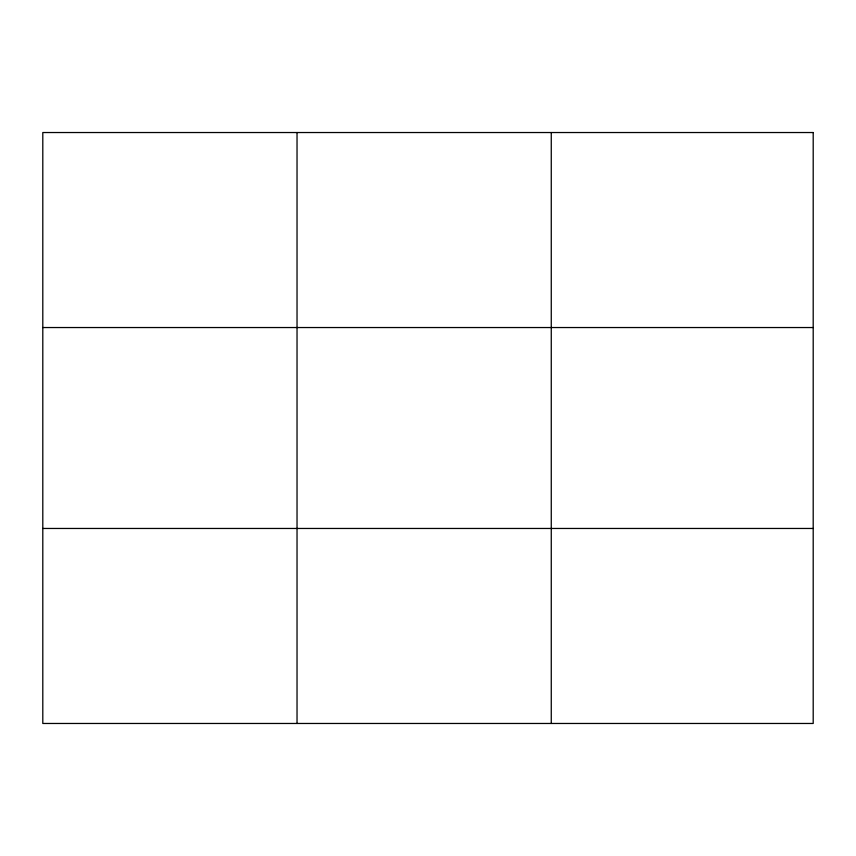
<?xml version="1.0" encoding="UTF-8"?>
<svg xmlns="http://www.w3.org/2000/svg" width="856" height="856" viewBox="0 0 856 856"><rect width="100%" height="100%" fill="white"/><g stroke="black" fill="none" stroke-linecap="round" stroke-linejoin="round"><path stroke-width="1.28" d="M297.032 723.47L297.032 132.53M551.264 723.47L551.264 132.53M42.8 327.538L813.2 327.538M42.8 528.462L813.2 528.462M813.2 132.53L813.2 723.47L42.8 723.47L42.8 132.53L813.2 132.53"/></g></svg>
